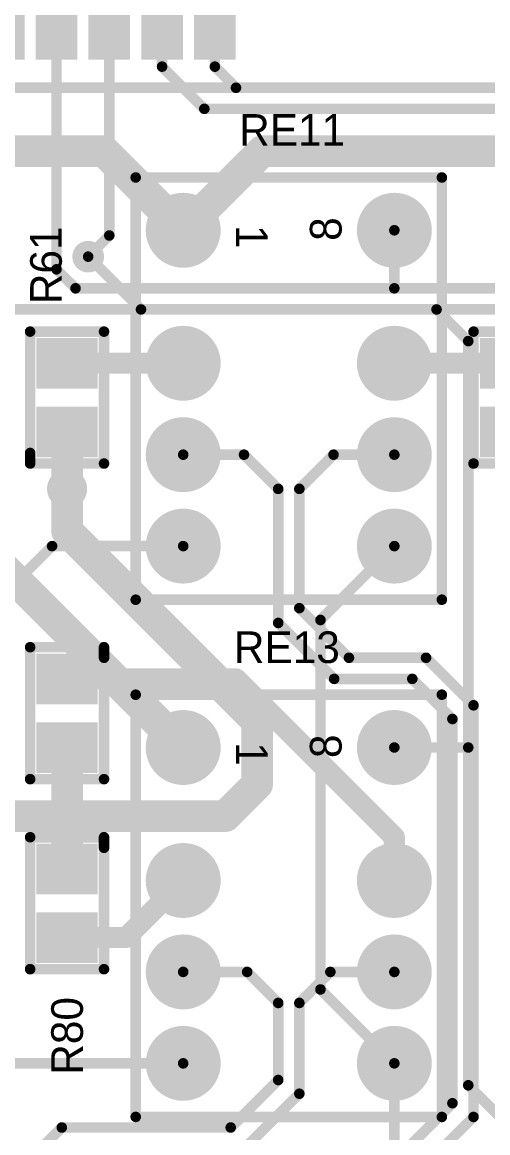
# Model space of a CAD drawing. Extents: x 1012 to 1122, y 1012 to 1122.
# Drawn here: x 1067.24 to 1078.45, y 1028.45 to 1055.17 of the extents above; entities that cross this region are included whole.
import ezdxf

# ---------------------------------------------------------------- set-up
doc = ezdxf.new("R2010")
doc.units = 0
doc.layers.get('0').update_dxf_attribs({"linetype": 'CONTINUOUS'})
for name, color, linetype in [('BOTTOMLAYER', 5, 'CONTINUOUS'), ('BOTTOMSOLDER', 6, 'CONTINUOUS'), ('MULTILAYER', 9, 'CONTINUOUS'), ('TOPLAYER', 1, 'CONTINUOUS'), ('TOPOVERLAY', 2, 'CONTINUOUS'), ('TOPPASTE', 8, 'CONTINUOUS'), ('TOPSOLDER', 216, 'CONTINUOUS')]:
    doc.layers.add(name, color=color, linetype=linetype)

# ---------------------------------------------------------------- blocks, each defined once
blk = doc.blocks.new('DSO18_8')
at = {"layer": 'TOPLAYER'}
for points in [[(0.3999992, 10.4000046), (-0.3999992, 10.4000046), (0.3999992, 7.6000102), (-0.3999992, 7.6000102)], [(1.6699992, 10.4000046), (0.8700007999999999, 10.4000046), (1.6699992, 7.6000102), (0.8700007999999999, 7.6000102)], [(2.9399992, 10.4000046), (2.1400008, 10.4000046), (2.9399992, 7.6000102), (2.1400008, 7.6000102)], [(4.209999199999999, 10.4000046), (3.4100008, 10.4000046), (4.209999199999999, 7.6000102), (3.4100008, 7.6000102)], [(5.4799992, 10.4000046), (4.680000799999999, 10.4000046), (5.4799992, 7.6000102), (4.680000799999999, 7.6000102)], [(6.7499992, 10.4000046), (5.9500008, 10.4000046), (6.7499992, 7.6000102), (5.9500008, 7.6000102)], [(8.019999199999999, 10.4000046), (7.220000799999999, 10.4000046), (8.019999199999999, 7.6000102), (7.220000799999999, 7.6000102)], [(9.289999199999999, 10.4000046), (8.490000799999999, 10.4000046), (9.289999199999999, 7.6000102), (8.490000799999999, 7.6000102)], [(10.5599992, 10.4000046), (9.7600008, 10.4000046), (10.5599992, 7.6000102), (9.7600008, 7.6000102)], [(-0.3999992, -1.3999972), (0.3999992, -1.3999972), (-0.3999992, 1.3999972), (0.3999992, 1.3999972)], [(0.8700007999999999, -1.3999972), (1.6699992, -1.3999972), (0.8700007999999999, 1.3999972), (1.6699992, 1.3999972)], [(2.1400008, -1.3999972), (2.9399992, -1.3999972), (2.1400008, 1.3999972), (2.9399992, 1.3999972)], [(3.4100008, -1.3999972), (4.209999199999999, -1.3999972), (3.4100008, 1.3999972), (4.209999199999999, 1.3999972)], [(4.680000799999999, -1.3999972), (5.4799992, -1.3999972), (4.680000799999999, 1.3999972), (5.4799992, 1.3999972)], [(5.9500008, -1.3999972), (6.7499992, -1.3999972), (5.9500008, 1.3999972), (6.7499992, 1.3999972)], [(7.220000799999999, -1.3999972), (8.019999199999999, -1.3999972), (7.220000799999999, 1.3999972), (8.019999199999999, 1.3999972)], [(8.490000799999999, -1.3999972), (9.289999199999999, -1.3999972), (8.490000799999999, 1.3999972), (9.289999199999999, 1.3999972)], [(9.7600008, -1.3999972), (10.5599992, -1.3999972), (9.7600008, 1.3999972), (10.5599992, 1.3999972)]]:
    blk.add_solid(points, dxfattribs=at)
at = {"layer": 'TOPOVERLAY', "const_width": 0.254}
for points in [[(11.43, 7.492999999999999), (-1.27, 7.492999999999999)], [(-1.27, 7.492999999999999), (-1.27, 1.524)], [(11.43, 7.492999999999999), (11.43, 1.524)], [(11.43, 1.524), (-1.27, 1.524)]]:
    blk.add_lwpolyline(points, dxfattribs=at)
at = {"layer": 'TOPOVERLAY'}
for points, const_width in [([(-1.3335, 7.492999999999999, 1), (-1.2065, 7.492999999999999, 1)], 0.127), ([(-1.3335, 7.492999999999999, 1), (-1.2065, 7.492999999999999, 1)], 0.127), ([(11.3665, 7.492999999999999, 1), (11.4935, 7.492999999999999, 1)], 0.127), ([(11.3665, 7.492999999999999, 1), (11.4935, 7.492999999999999, 1)], 0.127), ([(0.635, 2.54, 1), (-0.635, 2.54, 1)], 0.254), ([(-0.6985, 2.54, 1), (-0.5715, 2.54, 1)], 0.127), ([(0.5715, 2.54, 1), (0.6985, 2.54, 1)], 0.127), ([(-1.3335, 1.524, 1), (-1.2065, 1.524, 1)], 0.127), ([(-1.3335, 1.524, 1), (-1.2065, 1.524, 1)], 0.127), ([(11.3665, 1.524, 1), (11.4935, 1.524, 1)], 0.127), ([(11.3665, 1.524, 1), (11.4935, 1.524, 1)], 0.127)]:
    blk.add_lwpolyline(points, format="xyb", close=True, dxfattribs=dict(at, const_width=const_width))
at = {"layer": 'TOPPASTE'}
for points in [[(0.3999992, 10.4000046), (-0.3999992, 10.4000046), (0.3999992, 7.6000102), (-0.3999992, 7.6000102)], [(1.6699992, 10.4000046), (0.8700007999999999, 10.4000046), (1.6699992, 7.6000102), (0.8700007999999999, 7.6000102)], [(2.9399992, 10.4000046), (2.1400008, 10.4000046), (2.9399992, 7.6000102), (2.1400008, 7.6000102)], [(4.209999199999999, 10.4000046), (3.4100008, 10.4000046), (4.209999199999999, 7.6000102), (3.4100008, 7.6000102)], [(5.4799992, 10.4000046), (4.680000799999999, 10.4000046), (5.4799992, 7.6000102), (4.680000799999999, 7.6000102)], [(6.7499992, 10.4000046), (5.9500008, 10.4000046), (6.7499992, 7.6000102), (5.9500008, 7.6000102)], [(8.019999199999999, 10.4000046), (7.220000799999999, 10.4000046), (8.019999199999999, 7.6000102), (7.220000799999999, 7.6000102)], [(9.289999199999999, 10.4000046), (8.490000799999999, 10.4000046), (9.289999199999999, 7.6000102), (8.490000799999999, 7.6000102)], [(10.5599992, 10.4000046), (9.7600008, 10.4000046), (10.5599992, 7.6000102), (9.7600008, 7.6000102)], [(-0.3999992, -1.3999972), (0.3999992, -1.3999972), (-0.3999992, 1.3999972), (0.3999992, 1.3999972)], [(0.8700007999999999, -1.3999972), (1.6699992, -1.3999972), (0.8700007999999999, 1.3999972), (1.6699992, 1.3999972)], [(2.1400008, -1.3999972), (2.9399992, -1.3999972), (2.1400008, 1.3999972), (2.9399992, 1.3999972)], [(3.4100008, -1.3999972), (4.209999199999999, -1.3999972), (3.4100008, 1.3999972), (4.209999199999999, 1.3999972)], [(4.680000799999999, -1.3999972), (5.4799992, -1.3999972), (4.680000799999999, 1.3999972), (5.4799992, 1.3999972)], [(5.9500008, -1.3999972), (6.7499992, -1.3999972), (5.9500008, 1.3999972), (6.7499992, 1.3999972)], [(7.220000799999999, -1.3999972), (8.019999199999999, -1.3999972), (7.220000799999999, 1.3999972), (8.019999199999999, 1.3999972)], [(8.490000799999999, -1.3999972), (9.289999199999999, -1.3999972), (8.490000799999999, 1.3999972), (9.289999199999999, 1.3999972)], [(9.7600008, -1.3999972), (10.5599992, -1.3999972), (9.7600008, 1.3999972), (10.5599992, 1.3999972)]]:
    blk.add_solid(points, dxfattribs=at)
at = {"layer": 'TOPSOLDER'}
for points in [[(0.5015992, 10.5016046), (-0.5015992, 10.5016046), (0.5015992, 7.498410199999999), (-0.5015992, 7.498410199999999)], [(1.7715992, 10.5016046), (0.7684008, 10.5016046), (1.7715992, 7.498410199999999), (0.7684008, 7.498410199999999)], [(3.0415992, 10.5016046), (2.0384008, 10.5016046), (3.0415992, 7.498410199999999), (2.0384008, 7.498410199999999)], [(4.3115992, 10.5016046), (3.3084008, 10.5016046), (4.3115992, 7.498410199999999), (3.3084008, 7.498410199999999)], [(5.581599199999999, 10.5016046), (4.5784008, 10.5016046), (5.581599199999999, 7.498410199999999), (4.5784008, 7.498410199999999)], [(6.8515992, 10.5016046), (5.848400799999999, 10.5016046), (6.8515992, 7.498410199999999), (5.848400799999999, 7.498410199999999)], [(8.1215992, 10.5016046), (7.1184008, 10.5016046), (8.1215992, 7.498410199999999), (7.1184008, 7.498410199999999)], [(9.3915992, 10.5016046), (8.3884008, 10.5016046), (9.3915992, 7.498410199999999), (8.3884008, 7.498410199999999)], [(10.6615992, 10.5016046), (9.658400799999999, 10.5016046), (10.6615992, 7.498410199999999), (9.658400799999999, 7.498410199999999)], [(-0.5015992, -1.5015972), (0.5015992, -1.5015972), (-0.5015992, 1.5015972), (0.5015992, 1.5015972)], [(0.7684008, -1.5015972), (1.7715992, -1.5015972), (0.7684008, 1.5015972), (1.7715992, 1.5015972)], [(2.0384008, -1.5015972), (3.0415992, -1.5015972), (2.0384008, 1.5015972), (3.0415992, 1.5015972)], [(3.3084008, -1.5015972), (4.3115992, -1.5015972), (3.3084008, 1.5015972), (4.3115992, 1.5015972)], [(4.5784008, -1.5015972), (5.581599199999999, -1.5015972), (4.5784008, 1.5015972), (5.581599199999999, 1.5015972)], [(5.848400799999999, -1.5015972), (6.8515992, -1.5015972), (5.848400799999999, 1.5015972), (6.8515992, 1.5015972)], [(7.1184008, -1.5015972), (8.1215992, -1.5015972), (7.1184008, 1.5015972), (8.1215992, 1.5015972)], [(8.3884008, -1.5015972), (9.3915992, -1.5015972), (8.3884008, 1.5015972), (9.3915992, 1.5015972)], [(9.658400799999999, -1.5015972), (10.6615992, -1.5015972), (9.658400799999999, 1.5015972), (10.6615992, 1.5015972)]]:
    blk.add_solid(points, dxfattribs=at)
blk = doc.blocks.new('CC0603_186')
at = {"layer": 'TOPLAYER'}
for points in [[(-0.508, -0.635), (0.508, -0.635), (-0.508, 0.635), (0.508, 0.635)], [(1.143, -0.635), (2.159, -0.635), (1.143, 0.635), (2.159, 0.635)]]:
    blk.add_solid(points, dxfattribs=at)
at = {"layer": 'TOPOVERLAY', "const_width": 0.254}
for points in [[(-0.762, 0.8889999999999999), (-0.762, -0.8889999999999999)], [(-0.762, 0.8889999999999999), (-0.508, 0.8889999999999999)], [(-0.508, 0.8889999999999999), (2.413, 0.8889999999999999)], [(2.413, 0.8889999999999999), (2.413, -0.8889999999999999)], [(-0.762, -0.8889999999999999), (2.413, -0.8889999999999999)]]:
    blk.add_lwpolyline(points, dxfattribs=at)
at = {"layer": 'TOPOVERLAY', "const_width": 0.127}
for points in [[(-0.8254999999999999, 0.8889999999999999, 1), (-0.6985, 0.8889999999999999, 1)], [(-0.8254999999999999, 0.8889999999999999, 1), (-0.6985, 0.8889999999999999, 1)], [(-0.5715, 0.8889999999999999, 1), (-0.4445, 0.8889999999999999, 1)], [(-0.5715, 0.8889999999999999, 1), (-0.4445, 0.8889999999999999, 1)], [(2.3495, 0.8889999999999999, 1), (2.4765, 0.8889999999999999, 1)], [(2.3495, 0.8889999999999999, 1), (2.4765, 0.8889999999999999, 1)], [(-0.8254999999999999, -0.8889999999999999, 1), (-0.6985, -0.8889999999999999, 1)], [(-0.8254999999999999, -0.8889999999999999, 1), (-0.6985, -0.8889999999999999, 1)], [(2.3495, -0.8889999999999999, 1), (2.4765, -0.8889999999999999, 1)], [(2.3495, -0.8889999999999999, 1), (2.4765, -0.8889999999999999, 1)]]:
    blk.add_lwpolyline(points, format="xyb", close=True, dxfattribs=at)
at = {"layer": 'TOPPASTE'}
for points in [[(-0.508, -0.635), (0.508, -0.635), (-0.508, 0.635), (0.508, 0.635)], [(1.143, -0.635), (2.159, -0.635), (1.143, 0.635), (2.159, 0.635)]]:
    blk.add_solid(points, dxfattribs=at)
at = {"layer": 'TOPSOLDER'}
for points in [[(-0.6095999999999999, -0.7365999999999999), (0.6095999999999999, -0.7365999999999999), (-0.6095999999999999, 0.7365999999999999), (0.6095999999999999, 0.7365999999999999)], [(1.0414, -0.7365999999999999), (2.2606, -0.7365999999999999), (1.0414, 0.7365999999999999), (2.2606, 0.7365999999999999)]]:
    blk.add_solid(points, dxfattribs=at)
blk = doc.blocks.new('CC0603_187')
at = {"layer": 'TOPLAYER'}
for points in [[(-0.508, -0.635), (0.508, -0.635), (-0.508, 0.635), (0.508, 0.635)], [(1.143, -0.635), (2.159, -0.635), (1.143, 0.635), (2.159, 0.635)]]:
    blk.add_solid(points, dxfattribs=at)
at = {"layer": 'TOPOVERLAY', "const_width": 0.254}
for points in [[(-0.762, -0.8889999999999999), (-0.762, 0.8889999999999999)], [(-0.508, 0.8889999999999999), (-0.762, 0.8889999999999999)], [(2.413, 0.8889999999999999), (-0.508, 0.8889999999999999)], [(2.413, -0.8889999999999999), (2.413, 0.8889999999999999)], [(2.413, -0.8889999999999999), (-0.762, -0.8889999999999999)]]:
    blk.add_lwpolyline(points, dxfattribs=at)
at = {"layer": 'TOPOVERLAY', "const_width": 0.127}
for points in [[(-0.8254999999999999, 0.8889999999999999, 1), (-0.6985, 0.8889999999999999, 1)], [(-0.8254999999999999, 0.8889999999999999, 1), (-0.6985, 0.8889999999999999, 1)], [(-0.5715, 0.8889999999999999, 1), (-0.4445, 0.8889999999999999, 1)], [(-0.5715, 0.8889999999999999, 1), (-0.4445, 0.8889999999999999, 1)], [(2.3495, 0.8889999999999999, 1), (2.4765, 0.8889999999999999, 1)], [(2.3495, 0.8889999999999999, 1), (2.4765, 0.8889999999999999, 1)], [(-0.8254999999999999, -0.8889999999999999, 1), (-0.6985, -0.8889999999999999, 1)], [(-0.8254999999999999, -0.8889999999999999, 1), (-0.6985, -0.8889999999999999, 1)], [(2.3495, -0.8889999999999999, 1), (2.4765, -0.8889999999999999, 1)], [(2.3495, -0.8889999999999999, 1), (2.4765, -0.8889999999999999, 1)]]:
    blk.add_lwpolyline(points, format="xyb", close=True, dxfattribs=at)
at = {"layer": 'TOPPASTE'}
for points in [[(-0.508, -0.635), (0.508, -0.635), (-0.508, 0.635), (0.508, 0.635)], [(1.143, -0.635), (2.159, -0.635), (1.143, 0.635), (2.159, 0.635)]]:
    blk.add_solid(points, dxfattribs=at)
at = {"layer": 'TOPSOLDER'}
for points in [[(-0.6095999999999999, -0.7365999999999999), (0.6095999999999999, -0.7365999999999999), (-0.6095999999999999, 0.7365999999999999), (0.6095999999999999, 0.7365999999999999)], [(1.0414, -0.7365999999999999), (2.2606, -0.7365999999999999), (1.0414, 0.7365999999999999), (2.2606, 0.7365999999999999)]]:
    blk.add_solid(points, dxfattribs=at)
blk = doc.blocks.new('CC0603_205')
at = {"layer": 'TOPLAYER'}
for points in [[(-0.508, -0.635), (0.508, -0.635), (-0.508, 0.635), (0.508, 0.635)], [(1.143, -0.635), (2.159, -0.635), (1.143, 0.635), (2.159, 0.635)]]:
    blk.add_solid(points, dxfattribs=at)
at = {"layer": 'TOPOVERLAY', "const_width": 0.254}
for points in [[(-0.762, -0.8889999999999999), (-0.762, 0.8889999999999999)], [(-0.508, 0.8889999999999999), (-0.762, 0.8889999999999999)], [(2.413, 0.8889999999999999), (-0.508, 0.8889999999999999)], [(2.413, -0.8889999999999999), (2.413, 0.8889999999999999)], [(2.413, -0.8889999999999999), (-0.762, -0.8889999999999999)]]:
    blk.add_lwpolyline(points, dxfattribs=at)
at = {"layer": 'TOPOVERLAY', "const_width": 0.127}
for points in [[(-0.8254999999999999, 0.8889999999999999, 1), (-0.6985, 0.8889999999999999, 1)], [(-0.8254999999999999, 0.8889999999999999, 1), (-0.6985, 0.8889999999999999, 1)], [(-0.5715, 0.8889999999999999, 1), (-0.4445, 0.8889999999999999, 1)], [(-0.5715, 0.8889999999999999, 1), (-0.4445, 0.8889999999999999, 1)], [(2.3495, 0.8889999999999999, 1), (2.4765, 0.8889999999999999, 1)], [(2.3495, 0.8889999999999999, 1), (2.4765, 0.8889999999999999, 1)], [(-0.8254999999999999, -0.8889999999999999, 1), (-0.6985, -0.8889999999999999, 1)], [(-0.8254999999999999, -0.8889999999999999, 1), (-0.6985, -0.8889999999999999, 1)], [(2.3495, -0.8889999999999999, 1), (2.4765, -0.8889999999999999, 1)], [(2.3495, -0.8889999999999999, 1), (2.4765, -0.8889999999999999, 1)]]:
    blk.add_lwpolyline(points, format="xyb", close=True, dxfattribs=at)
at = {"layer": 'TOPPASTE'}
for points in [[(-0.508, -0.635), (0.508, -0.635), (-0.508, 0.635), (0.508, 0.635)], [(1.143, -0.635), (2.159, -0.635), (1.143, 0.635), (2.159, 0.635)]]:
    blk.add_solid(points, dxfattribs=at)
at = {"layer": 'TOPSOLDER'}
for points in [[(-0.6095999999999999, -0.7365999999999999), (0.6095999999999999, -0.7365999999999999), (-0.6095999999999999, 0.7365999999999999), (0.6095999999999999, 0.7365999999999999)], [(1.0414, -0.7365999999999999), (2.2606, -0.7365999999999999), (1.0414, 0.7365999999999999), (2.2606, 0.7365999999999999)]]:
    blk.add_solid(points, dxfattribs=at)
blk = doc.blocks.new('CC0603_206')
at = {"layer": 'TOPLAYER'}
for points in [[(-0.508, -0.635), (0.508, -0.635), (-0.508, 0.635), (0.508, 0.635)], [(1.143, -0.635), (2.159, -0.635), (1.143, 0.635), (2.159, 0.635)]]:
    blk.add_solid(points, dxfattribs=at)
at = {"layer": 'TOPOVERLAY', "const_width": 0.254}
for points in [[(-0.762, -0.8889999999999999), (-0.762, 0.8889999999999999)], [(-0.508, 0.8889999999999999), (-0.762, 0.8889999999999999)], [(2.413, 0.8889999999999999), (-0.508, 0.8889999999999999)], [(2.413, -0.8889999999999999), (2.413, 0.8889999999999999)], [(2.413, -0.8889999999999999), (-0.762, -0.8889999999999999)]]:
    blk.add_lwpolyline(points, dxfattribs=at)
at = {"layer": 'TOPOVERLAY', "const_width": 0.127}
for points in [[(-0.8254999999999999, 0.8889999999999999, 1), (-0.6985, 0.8889999999999999, 1)], [(-0.8254999999999999, 0.8889999999999999, 1), (-0.6985, 0.8889999999999999, 1)], [(-0.5715, 0.8889999999999999, 1), (-0.4445, 0.8889999999999999, 1)], [(-0.5715, 0.8889999999999999, 1), (-0.4445, 0.8889999999999999, 1)], [(2.3495, 0.8889999999999999, 1), (2.4765, 0.8889999999999999, 1)], [(2.3495, 0.8889999999999999, 1), (2.4765, 0.8889999999999999, 1)], [(-0.8254999999999999, -0.8889999999999999, 1), (-0.6985, -0.8889999999999999, 1)], [(-0.8254999999999999, -0.8889999999999999, 1), (-0.6985, -0.8889999999999999, 1)], [(2.3495, -0.8889999999999999, 1), (2.4765, -0.8889999999999999, 1)], [(2.3495, -0.8889999999999999, 1), (2.4765, -0.8889999999999999, 1)]]:
    blk.add_lwpolyline(points, format="xyb", close=True, dxfattribs=at)
at = {"layer": 'TOPPASTE'}
for points in [[(-0.508, -0.635), (0.508, -0.635), (-0.508, 0.635), (0.508, 0.635)], [(1.143, -0.635), (2.159, -0.635), (1.143, 0.635), (2.159, 0.635)]]:
    blk.add_solid(points, dxfattribs=at)
at = {"layer": 'TOPSOLDER'}
for points in [[(-0.6095999999999999, -0.7365999999999999), (0.6095999999999999, -0.7365999999999999), (-0.6095999999999999, 0.7365999999999999), (0.6095999999999999, 0.7365999999999999)], [(1.0414, -0.7365999999999999), (2.2606, -0.7365999999999999), (1.0414, 0.7365999999999999), (2.2606, 0.7365999999999999)]]:
    blk.add_solid(points, dxfattribs=at)
blk = doc.blocks.new('G6K_251')
at = {"layer": 'BOTTOMLAYER', "const_width": 0.7999984}
for points in [[(-0.3999992, 5.08, 1), (0.3999992, 5.08, 1)], [(2.7999944, 5.08, 1), (3.5999928, 5.08, 1)], [(4.999989999999999, 5.08, 1), (5.799988399999999, 5.08, 1)], [(7.1999856, 5.08, 1), (7.999984, 5.08, 1)], [(-0.3999992, 0, 1), (0.3999992, 0, 1)], [(2.7999944, 0, 1), (3.5999928, 0, 1)], [(4.999989999999999, 0, 1), (5.799988399999999, 0, 1)], [(7.1999856, 0, 1), (7.999984, 0, 1)]]:
    blk.add_lwpolyline(points, format="xyb", close=True, dxfattribs=at)
at = {"layer": 'BOTTOMSOLDER', "const_width": 0.9015983999999999}
for points in [[(-0.4507992, 5.08, 1), (0.4507992, 5.08, 1)], [(2.7491944, 5.08, 1), (3.6507928, 5.08, 1)], [(4.94919, 5.08, 1), (5.8507884, 5.08, 1)], [(7.1491856, 5.08, 1), (8.050784, 5.08, 1)], [(-0.4507992, 0, 1), (0.4507992, 0, 1)], [(2.7491944, 0, 1), (3.6507928, 0, 1)], [(4.94919, 0, 1), (5.8507884, 0, 1)], [(7.1491856, 0, 1), (8.050784, 0, 1)]]:
    blk.add_lwpolyline(points, format="xyb", close=True, dxfattribs=at)
at = {"layer": 'MULTILAYER', "const_width": 0.7999984}
for points in [[(-0.3999992, 5.08, 1), (0.3999992, 5.08, 1)], [(2.7999944, 5.08, 1), (3.5999928, 5.08, 1)], [(4.999989999999999, 5.08, 1), (5.799988399999999, 5.08, 1)], [(7.1999856, 5.08, 1), (7.999984, 5.08, 1)], [(-0.3999992, 0, 1), (0.3999992, 0, 1)], [(2.7999944, 0, 1), (3.5999928, 0, 1)], [(4.999989999999999, 0, 1), (5.799988399999999, 0, 1)], [(7.1999856, 0, 1), (7.999984, 0, 1)]]:
    blk.add_lwpolyline(points, format="xyb", close=True, dxfattribs=at)
at = {"layer": 'TOPLAYER', "const_width": 0.7999984}
for points in [[(-0.3999992, 5.08, 1), (0.3999992, 5.08, 1)], [(2.7999944, 5.08, 1), (3.5999928, 5.08, 1)], [(4.999989999999999, 5.08, 1), (5.799988399999999, 5.08, 1)], [(7.1999856, 5.08, 1), (7.999984, 5.08, 1)], [(-0.3999992, 0, 1), (0.3999992, 0, 1)], [(2.7999944, 0, 1), (3.5999928, 0, 1)], [(4.999989999999999, 0, 1), (5.799988399999999, 0, 1)], [(7.1999856, 0, 1), (7.999984, 0, 1)]]:
    blk.add_lwpolyline(points, format="xyb", close=True, dxfattribs=at)
at = {"layer": 'TOPOVERLAY', "const_width": 0.254}
for points in [[(8.889999999999999, 6.223), (-1.27, 6.223)], [(-1.27, -1.143), (-1.27, 6.223)], [(8.889999999999999, -1.143), (8.889999999999999, 6.223)], [(8.889999999999999, -1.143), (-1.27, -1.143)]]:
    blk.add_lwpolyline(points, dxfattribs=at)
at = {"layer": 'TOPOVERLAY', "const_width": 0.127}
for points in [[(-1.3335, 6.223, 1), (-1.2065, 6.223, 1)], [(-1.3335, 6.223, 1), (-1.2065, 6.223, 1)], [(8.8265, 6.223, 1), (8.9535, 6.223, 1)], [(8.8265, 6.223, 1), (8.9535, 6.223, 1)], [(-1.3335, -1.143, 1), (-1.2065, -1.143, 1)], [(-1.3335, -1.143, 1), (-1.2065, -1.143, 1)], [(8.8265, -1.143, 1), (8.9535, -1.143, 1)], [(8.8265, -1.143, 1), (8.9535, -1.143, 1)]]:
    blk.add_lwpolyline(points, format="xyb", close=True, dxfattribs=at)
at = {"layer": 'TOPSOLDER', "const_width": 0.9015983999999999}
for points in [[(-0.4507992, 5.08, 1), (0.4507992, 5.08, 1)], [(2.7491944, 5.08, 1), (3.6507928, 5.08, 1)], [(4.94919, 5.08, 1), (5.8507884, 5.08, 1)], [(7.1491856, 5.08, 1), (8.050784, 5.08, 1)], [(-0.4507992, 0, 1), (0.4507992, 0, 1)], [(2.7491944, 0, 1), (3.6507928, 0, 1)], [(4.94919, 0, 1), (5.8507884, 0, 1)], [(7.1491856, 0, 1), (8.050784, 0, 1)]]:
    blk.add_lwpolyline(points, format="xyb", close=True, dxfattribs=at)
at = {"layer": 'TOPOVERLAY'}
blk.add_text('8', height=0.762, rotation=-179.9999999999147, dxfattribs=at).set_placement((0.254, 3.81))
blk.add_text('1', height=0.762, dxfattribs=at).set_placement((-0.127, 1.27))
blk = doc.blocks.new('G6K_253')
at = {"layer": 'BOTTOMLAYER', "const_width": 0.7999984}
for points in [[(-0.3999992, 5.08, 1), (0.3999992, 5.08, 1)], [(2.7999944, 5.08, 1), (3.5999928, 5.08, 1)], [(4.999989999999999, 5.08, 1), (5.799988399999999, 5.08, 1)], [(7.1999856, 5.08, 1), (7.999984, 5.08, 1)], [(-0.3999992, 0, 1), (0.3999992, 0, 1)], [(2.7999944, 0, 1), (3.5999928, 0, 1)], [(4.999989999999999, 0, 1), (5.799988399999999, 0, 1)], [(7.1999856, 0, 1), (7.999984, 0, 1)]]:
    blk.add_lwpolyline(points, format="xyb", close=True, dxfattribs=at)
at = {"layer": 'BOTTOMSOLDER', "const_width": 0.9015983999999999}
for points in [[(-0.4507992, 5.08, 1), (0.4507992, 5.08, 1)], [(2.7491944, 5.08, 1), (3.6507928, 5.08, 1)], [(4.94919, 5.08, 1), (5.8507884, 5.08, 1)], [(7.1491856, 5.08, 1), (8.050784, 5.08, 1)], [(-0.4507992, 0, 1), (0.4507992, 0, 1)], [(2.7491944, 0, 1), (3.6507928, 0, 1)], [(4.94919, 0, 1), (5.8507884, 0, 1)], [(7.1491856, 0, 1), (8.050784, 0, 1)]]:
    blk.add_lwpolyline(points, format="xyb", close=True, dxfattribs=at)
at = {"layer": 'MULTILAYER', "const_width": 0.7999984}
for points in [[(-0.3999992, 5.08, 1), (0.3999992, 5.08, 1)], [(2.7999944, 5.08, 1), (3.5999928, 5.08, 1)], [(4.999989999999999, 5.08, 1), (5.799988399999999, 5.08, 1)], [(7.1999856, 5.08, 1), (7.999984, 5.08, 1)], [(-0.3999992, 0, 1), (0.3999992, 0, 1)], [(2.7999944, 0, 1), (3.5999928, 0, 1)], [(4.999989999999999, 0, 1), (5.799988399999999, 0, 1)], [(7.1999856, 0, 1), (7.999984, 0, 1)]]:
    blk.add_lwpolyline(points, format="xyb", close=True, dxfattribs=at)
at = {"layer": 'TOPLAYER', "const_width": 0.7999984}
for points in [[(-0.3999992, 5.08, 1), (0.3999992, 5.08, 1)], [(2.7999944, 5.08, 1), (3.5999928, 5.08, 1)], [(4.999989999999999, 5.08, 1), (5.799988399999999, 5.08, 1)], [(7.1999856, 5.08, 1), (7.999984, 5.08, 1)], [(-0.3999992, 0, 1), (0.3999992, 0, 1)], [(2.7999944, 0, 1), (3.5999928, 0, 1)], [(4.999989999999999, 0, 1), (5.799988399999999, 0, 1)], [(7.1999856, 0, 1), (7.999984, 0, 1)]]:
    blk.add_lwpolyline(points, format="xyb", close=True, dxfattribs=at)
at = {"layer": 'TOPOVERLAY', "const_width": 0.254}
for points in [[(8.889999999999999, 6.223), (-1.27, 6.223)], [(-1.27, -1.143), (-1.27, 6.223)], [(8.889999999999999, -1.143), (8.889999999999999, 6.223)], [(8.889999999999999, -1.143), (-1.27, -1.143)]]:
    blk.add_lwpolyline(points, dxfattribs=at)
at = {"layer": 'TOPOVERLAY', "const_width": 0.127}
for points in [[(-1.3335, 6.223, 1), (-1.2065, 6.223, 1)], [(-1.3335, 6.223, 1), (-1.2065, 6.223, 1)], [(8.8265, 6.223, 1), (8.9535, 6.223, 1)], [(8.8265, 6.223, 1), (8.9535, 6.223, 1)], [(-1.3335, -1.143, 1), (-1.2065, -1.143, 1)], [(-1.3335, -1.143, 1), (-1.2065, -1.143, 1)], [(8.8265, -1.143, 1), (8.9535, -1.143, 1)], [(8.8265, -1.143, 1), (8.9535, -1.143, 1)]]:
    blk.add_lwpolyline(points, format="xyb", close=True, dxfattribs=at)
at = {"layer": 'TOPSOLDER', "const_width": 0.9015983999999999}
for points in [[(-0.4507992, 5.08, 1), (0.4507992, 5.08, 1)], [(2.7491944, 5.08, 1), (3.6507928, 5.08, 1)], [(4.94919, 5.08, 1), (5.8507884, 5.08, 1)], [(7.1491856, 5.08, 1), (8.050784, 5.08, 1)], [(-0.4507992, 0, 1), (0.4507992, 0, 1)], [(2.7491944, 0, 1), (3.6507928, 0, 1)], [(4.94919, 0, 1), (5.8507884, 0, 1)], [(7.1491856, 0, 1), (8.050784, 0, 1)]]:
    blk.add_lwpolyline(points, format="xyb", close=True, dxfattribs=at)
at = {"layer": 'TOPOVERLAY'}
blk.add_text('8', height=0.762, rotation=-179.9999999999147, dxfattribs=at).set_placement((0.254, 3.81))
blk.add_text('1', height=0.762, dxfattribs=at).set_placement((-0.127, 1.27))

msp = doc.modelspace()

# ---------------------------------------------------------------- linework, layer by layer
at = {"layer": 'BOTTOMLAYER'}
for points, const_width in [([(1050.036, 1053.592), (1112.402398, 1053.592)], 0.254), ([(1059.307, 1052.068), (1069.213, 1052.068)], 0.762), ([(1069.213, 1052.068), (1071.118, 1050.163)], 0.762), ([(1068.832, 1049.528), (1070.102, 1048.258)], 0.254), ([(1070.102, 1048.258), (1077.214, 1048.258)], 0.254), ([(1077.214, 1048.258), (1077.976, 1047.496)], 0.254), ([(1077.976, 1029.589), (1077.976, 1047.496)], 0.254), ([(1068.324, 1042.924), (1068.324, 1043.94)], 0.762), ([(1068.324, 1042.924), (1072.896, 1038.352)], 0.762), ([(1074.42, 1040.7850152), (1076.198, 1042.5630152)], 0.254), ([(1066.8, 1042.035), (1071.118, 1037.717)], 0.762), ([(1074.42, 1031.8950152), (1074.42, 1040.7850152)], 0.254), ([(1072.896, 1036.828), (1072.896, 1038.352)], 0.762), ([(1076.198, 1037.717), (1077.976, 1037.717)], 0.254), ([(1072.134, 1036.066), (1072.896, 1036.828)], 0.762), ([(1065.276, 1036.066), (1072.134, 1036.066)], 0.762), ([(1074.42, 1031.8950152), (1076.198, 1030.1170152)], 0.254), ([(1076.198, 1028.192), (1076.198, 1030.1170152)], 0.254), ([(1077.976, 1029.589), (1078.865, 1028.7)], 0.254)]:
    msp.add_lwpolyline(points, dxfattribs=dict(at, const_width=const_width))
for points, const_width in [([(1069.0225, 1052.068, 1), (1069.4035, 1052.068, 1)], 0.381), ([(1069.0225, 1052.068, 1), (1069.4035, 1052.068, 1)], 0.381), ([(1070.9275, 1050.163, 1), (1071.3085, 1050.163, 1)], 0.381), ([(1068.6923, 1049.528, 1), (1068.9717, 1049.528, 1)], 0.2794), ([(1068.7685, 1049.528, 1), (1068.8955, 1049.528, 1)], 0.127), ([(1070.0385, 1048.258, 1), (1070.1655, 1048.258, 1)], 0.127), ([(1070.0385, 1048.258, 1), (1070.1655, 1048.258, 1)], 0.127), ([(1077.1505, 1048.258, 1), (1077.2775, 1048.258, 1)], 0.127), ([(1077.1505, 1048.258, 1), (1077.2775, 1048.258, 1)], 0.127), ([(1077.9125, 1047.496, 1), (1078.0395, 1047.496, 1)], 0.127), ([(1077.9125, 1047.496, 1), (1078.0395, 1047.496, 1)], 0.127), ([(1068.1335, 1043.94, 1), (1068.5145, 1043.94, 1)], 0.381), ([(1068.1335, 1043.94, 1), (1068.5145, 1043.94, 1)], 0.381), ([(1068.1335, 1042.924, 1), (1068.5145, 1042.924, 1)], 0.381), ([(1068.1335, 1042.924, 1), (1068.5145, 1042.924, 1)], 0.381), ([(1076.1345, 1042.5630152, 1), (1076.2615, 1042.5630152, 1)], 0.127), ([(1074.3565, 1040.7850152, 1), (1074.4835, 1040.7850152, 1)], 0.127), ([(1074.3565, 1040.7850152, 1), (1074.4835, 1040.7850152, 1)], 0.127), ([(1072.7055, 1038.352, 1), (1073.0865, 1038.352, 1)], 0.381), ([(1072.7055, 1038.352, 1), (1073.0865, 1038.352, 1)], 0.381), ([(1070.9275, 1037.717, 1), (1071.3085, 1037.717, 1)], 0.381), ([(1076.1345, 1037.717, 1), (1076.2615, 1037.717, 1)], 0.127), ([(1077.9125, 1037.717, 1), (1078.0395, 1037.717, 1)], 0.127), ([(1072.7055, 1036.828, 1), (1073.0865, 1036.828, 1)], 0.381), ([(1072.7055, 1036.828, 1), (1073.0865, 1036.828, 1)], 0.381), ([(1068.1335, 1036.066, 1), (1068.5145, 1036.066, 1)], 0.381), ([(1071.9435, 1036.066, 1), (1072.3245, 1036.066, 1)], 0.381), ([(1071.9435, 1036.066, 1), (1072.3245, 1036.066, 1)], 0.381), ([(1074.3565, 1031.8950152, 1), (1074.4835, 1031.8950152, 1)], 0.127), ([(1074.3565, 1031.8950152, 1), (1074.4835, 1031.8950152, 1)], 0.127), ([(1076.1345, 1030.1170152, 1), (1076.2615, 1030.1170152, 1)], 0.127), ([(1076.1345, 1030.1170152, 1), (1076.2615, 1030.1170152, 1)], 0.127), ([(1077.9125, 1029.589, 1), (1078.0395, 1029.589, 1)], 0.127), ([(1077.9125, 1029.589, 1), (1078.0395, 1029.589, 1)], 0.127)]:
    msp.add_lwpolyline(points, format="xyb", close=True, dxfattribs=dict(at, const_width=const_width))
at = {"layer": 'BOTTOMSOLDER'}
for points, const_width in [([(1068.6415, 1049.528, 1), (1069.0225, 1049.528, 1)], 0.381), ([(1068.0827, 1043.94, 1), (1068.5653, 1043.94, 1)], 0.4826), ([(1068.0827, 1036.066, 1), (1068.5653, 1036.066, 1)], 0.4826)]:
    msp.add_lwpolyline(points, format="xyb", close=True, dxfattribs=dict(at, const_width=const_width))
at = {"layer": 'MULTILAYER'}
for points, const_width in [([(1068.6923, 1049.528, 1), (1068.9717, 1049.528, 1)], 0.2794), ([(1068.1335, 1043.94, 1), (1068.5145, 1043.94, 1)], 0.381), ([(1068.1335, 1036.066, 1), (1068.5145, 1036.066, 1)], 0.381)]:
    msp.add_lwpolyline(points, format="xyb", close=True, dxfattribs=dict(at, const_width=const_width))
at = {"layer": 'TOPLAYER'}
for points, const_width in [([(1068.07, 1049.2232), (1068.07, 1055.7679926)], 0.254), ([(1069.34, 1050.036), (1069.34, 1055.7679926)], 0.254), ([(1070.61, 1054.1), (1070.61, 1055.7679926)], 0.254), ([(1071.88, 1054.1), (1071.88, 1055.7679926)], 0.254), ([(1070.61, 1054.1), (1071.626, 1053.084)], 0.254), ([(1071.88, 1054.1), (1072.388, 1053.592)], 0.254), ([(1072.388, 1053.592), (1100.0232, 1053.592)], 0.254), ([(1071.626, 1053.084), (1099.693, 1053.084)], 0.254), ([(1071.118, 1050.163), (1073.023, 1052.068)], 0.762), ([(1073.023, 1052.068), (1082.421, 1052.068)], 0.762), ([(1076.198, 1048.766), (1076.198, 1050.163)], 0.254), ([(1068.832, 1049.528), (1069.34, 1050.036)], 0.254), ([(1068.07, 1049.2232), (1068.5272, 1048.766)], 0.254), ([(1068.5272, 1048.766), (1088.009, 1048.766)], 0.254), ([(1040.7904, 1048.258), (1119.378, 1048.258)], 0.254), ([(1068.324, 1046.9626), (1071.1175936, 1046.9626)], 0.508), ([(1071.1175936, 1046.9626), (1071.118, 1046.9630064)], 0.508), ([(1076.198, 1046.9630064), (1078.9915936, 1046.9630064)], 0.508), ([(1068.324, 1043.94), (1068.324, 1045.3116)], 0.762), ([(1071.118, 1044.7630108), (1072.5809892, 1044.7630108)], 0.254), ([(1072.5809892, 1044.7630108), (1073.404, 1043.94)], 0.254), ([(1073.912, 1043.94), (1074.7350108, 1044.7630108)], 0.254), ([(1074.7350108, 1044.7630108), (1076.198, 1044.7630108)], 0.254), ([(1073.404, 1040.7142), (1073.404, 1043.94)], 0.254), ([(1073.912, 1041.0698), (1073.912, 1043.94)], 0.254), ([(1067.054, 1041.654), (1067.9630152, 1042.5630152)], 0.254), ([(1067.9630152, 1042.5630152), (1071.118, 1042.5630152)], 0.254), ([(1073.912, 1041.0698), (1075.1058, 1039.876)], 0.254), ([(1073.404, 1040.7142), (1074.7502, 1039.368)], 0.254), ([(1075.1058, 1039.876), (1076.96, 1039.876)], 0.254), ([(1076.96, 1039.876), (1078.103, 1038.733)], 0.254), ([(1068.324, 1039.368), (1072.388, 1039.368)], 0.508), ([(1072.388, 1039.368), (1076.198, 1035.558)], 0.508), ([(1074.7502, 1039.368), (1076.6298, 1039.368)], 0.254), ([(1076.6298, 1039.368), (1077.595, 1038.4028)], 0.254), ([(1078.103, 1028.827), (1078.103, 1038.733)], 0.254), ([(1077.595, 1029.1572), (1077.595, 1038.4028)], 0.254), ([(1068.324, 1034.796), (1068.324, 1037.717)], 0.762), ([(1076.198, 1034.5170064), (1076.198, 1035.558)], 0.508), ([(1069.7459936, 1033.145), (1071.118, 1034.5170064)], 0.508), ([(1068.324, 1033.145), (1069.7459936, 1033.145)], 0.508), ([(1071.118, 1032.3170108), (1072.6571892, 1032.3170108)], 0.254), ([(1072.6571892, 1032.3170108), (1073.404, 1031.5702)], 0.254), ([(1073.912, 1031.5702), (1074.6588108, 1032.3170108)], 0.254), ([(1074.6588108, 1032.3170108), (1076.198, 1032.3170108)], 0.254), ([(1073.404, 1029.716), (1073.404, 1031.5702)], 0.254), ([(1073.912, 1029.3858), (1073.912, 1031.5702)], 0.254), ([(1067.054, 1030.1170152), (1071.118, 1030.1170152)], 0.254), ([(1072.261, 1028.573), (1073.404, 1029.716)], 0.254), ([(1072.5912, 1028.065), (1073.912, 1029.3858)], 0.254), ([(1075.9948, 1027.557), (1077.595, 1029.1572)], 0.254), ([(1076.325, 1027.049), (1078.103, 1028.827)], 0.254), ([(1066.8, 1027.176), (1068.197, 1028.573)], 0.254), ([(1068.197, 1028.573), (1072.261, 1028.573)], 0.254)]:
    msp.add_lwpolyline(points, dxfattribs=dict(at, const_width=const_width))
for points, const_width in [([(1070.5465, 1054.1, 1), (1070.6735, 1054.1, 1)], 0.127), ([(1070.5465, 1054.1, 1), (1070.6735, 1054.1, 1)], 0.127), ([(1071.8165, 1054.1, 1), (1071.9435, 1054.1, 1)], 0.127), ([(1071.8165, 1054.1, 1), (1071.9435, 1054.1, 1)], 0.127), ([(1072.3245, 1053.592, 1), (1072.4515, 1053.592, 1)], 0.127), ([(1072.3245, 1053.592, 1), (1072.4515, 1053.592, 1)], 0.127), ([(1071.5625, 1053.084, 1), (1071.6895, 1053.084, 1)], 0.127), ([(1071.5625, 1053.084, 1), (1071.6895, 1053.084, 1)], 0.127), ([(1072.8325, 1052.068, 1), (1073.2135, 1052.068, 1)], 0.381), ([(1072.8325, 1052.068, 1), (1073.2135, 1052.068, 1)], 0.381), ([(1070.9275, 1050.163, 1), (1071.3085, 1050.163, 1)], 0.381), ([(1076.1345, 1050.163, 1), (1076.2615, 1050.163, 1)], 0.127), ([(1069.2765, 1050.036, 1), (1069.4035, 1050.036, 1)], 0.127), ([(1069.2765, 1050.036, 1), (1069.4035, 1050.036, 1)], 0.127), ([(1068.6923, 1049.528, 1), (1068.9717, 1049.528, 1)], 0.2794), ([(1068.7685, 1049.528, 1), (1068.8955, 1049.528, 1)], 0.127), ([(1068.0065, 1049.2232, 1), (1068.1335, 1049.2232, 1)], 0.127), ([(1068.0065, 1049.2232, 1), (1068.1335, 1049.2232, 1)], 0.127), ([(1068.4637, 1048.766, 1), (1068.5907, 1048.766, 1)], 0.127), ([(1068.4637, 1048.766, 1), (1068.5907, 1048.766, 1)], 0.127), ([(1076.1345, 1048.766, 1), (1076.2615, 1048.766, 1)], 0.127), ([(1068.197, 1046.9626, 1), (1068.451, 1046.9626, 1)], 0.254), ([(1070.9905936, 1046.9626, 1), (1071.2445936, 1046.9626, 1)], 0.254), ([(1070.9905936, 1046.9626, 1), (1071.2445936, 1046.9626, 1)], 0.254), ([(1070.991, 1046.9630064, 1), (1071.245, 1046.9630064, 1)], 0.254), ([(1076.071, 1046.9630064, 1), (1076.325, 1046.9630064, 1)], 0.254), ([(1068.1335, 1045.3116, 1), (1068.5145, 1045.3116, 1)], 0.381), ([(1071.0545, 1044.7630108, 1), (1071.1815, 1044.7630108, 1)], 0.127), ([(1072.5174892, 1044.7630108, 1), (1072.6444892, 1044.7630108, 1)], 0.127), ([(1072.5174892, 1044.7630108, 1), (1072.6444892, 1044.7630108, 1)], 0.127), ([(1074.6715108, 1044.7630108, 1), (1074.7985108, 1044.7630108, 1)], 0.127), ([(1074.6715108, 1044.7630108, 1), (1074.7985108, 1044.7630108, 1)], 0.127), ([(1076.1345, 1044.7630108, 1), (1076.2615, 1044.7630108, 1)], 0.127), ([(1068.1335, 1043.94, 1), (1068.5145, 1043.94, 1)], 0.381), ([(1068.1335, 1043.94, 1), (1068.5145, 1043.94, 1)], 0.381), ([(1073.3405, 1043.94, 1), (1073.4675, 1043.94, 1)], 0.127), ([(1073.3405, 1043.94, 1), (1073.4675, 1043.94, 1)], 0.127), ([(1073.8485, 1043.94, 1), (1073.9755, 1043.94, 1)], 0.127), ([(1073.8485, 1043.94, 1), (1073.9755, 1043.94, 1)], 0.127), ([(1067.8995152, 1042.5630152, 1), (1068.0265152, 1042.5630152, 1)], 0.127), ([(1067.8995152, 1042.5630152, 1), (1068.0265152, 1042.5630152, 1)], 0.127), ([(1071.0545, 1042.5630152, 1), (1071.1815, 1042.5630152, 1)], 0.127), ([(1073.8485, 1041.0698, 1), (1073.9755, 1041.0698, 1)], 0.127), ([(1073.8485, 1041.0698, 1), (1073.9755, 1041.0698, 1)], 0.127), ([(1073.3405, 1040.7142, 1), (1073.4675, 1040.7142, 1)], 0.127), ([(1073.3405, 1040.7142, 1), (1073.4675, 1040.7142, 1)], 0.127), ([(1075.0423, 1039.876, 1), (1075.1693, 1039.876, 1)], 0.127), ([(1075.0423, 1039.876, 1), (1075.1693, 1039.876, 1)], 0.127), ([(1076.8965, 1039.876, 1), (1077.0235, 1039.876, 1)], 0.127), ([(1076.8965, 1039.876, 1), (1077.0235, 1039.876, 1)], 0.127), ([(1068.197, 1039.368, 1), (1068.451, 1039.368, 1)], 0.254), ([(1072.261, 1039.368, 1), (1072.515, 1039.368, 1)], 0.254), ([(1072.261, 1039.368, 1), (1072.515, 1039.368, 1)], 0.254), ([(1074.6867, 1039.368, 1), (1074.8137, 1039.368, 1)], 0.127), ([(1074.6867, 1039.368, 1), (1074.8137, 1039.368, 1)], 0.127), ([(1076.5663, 1039.368, 1), (1076.6933, 1039.368, 1)], 0.127), ([(1076.5663, 1039.368, 1), (1076.6933, 1039.368, 1)], 0.127), ([(1078.0395, 1038.733, 1), (1078.1665, 1038.733, 1)], 0.127), ([(1078.0395, 1038.733, 1), (1078.1665, 1038.733, 1)], 0.127), ([(1077.5315, 1038.4028, 1), (1077.6585, 1038.4028, 1)], 0.127), ([(1077.5315, 1038.4028, 1), (1077.6585, 1038.4028, 1)], 0.127), ([(1068.1335, 1037.717, 1), (1068.5145, 1037.717, 1)], 0.381), ([(1068.1335, 1036.066, 1), (1068.5145, 1036.066, 1)], 0.381), ([(1076.071, 1035.558, 1), (1076.325, 1035.558, 1)], 0.254), ([(1076.071, 1035.558, 1), (1076.325, 1035.558, 1)], 0.254), ([(1068.1335, 1034.796, 1), (1068.5145, 1034.796, 1)], 0.381), ([(1070.991, 1034.5170064, 1), (1071.245, 1034.5170064, 1)], 0.254), ([(1076.071, 1034.5170064, 1), (1076.325, 1034.5170064, 1)], 0.254), ([(1068.197, 1033.145, 1), (1068.451, 1033.145, 1)], 0.254), ([(1069.6189936, 1033.145, 1), (1069.8729936, 1033.145, 1)], 0.254), ([(1069.6189936, 1033.145, 1), (1069.8729936, 1033.145, 1)], 0.254), ([(1071.0545, 1032.3170108, 1), (1071.1815, 1032.3170108, 1)], 0.127), ([(1072.5936892, 1032.3170108, 1), (1072.7206892, 1032.3170108, 1)], 0.127), ([(1072.5936892, 1032.3170108, 1), (1072.7206892, 1032.3170108, 1)], 0.127), ([(1074.5953108, 1032.3170108, 1), (1074.7223108, 1032.3170108, 1)], 0.127), ([(1074.5953108, 1032.3170108, 1), (1074.7223108, 1032.3170108, 1)], 0.127), ([(1076.1345, 1032.3170108, 1), (1076.2615, 1032.3170108, 1)], 0.127), ([(1073.3405, 1031.5702, 1), (1073.4675, 1031.5702, 1)], 0.127), ([(1073.3405, 1031.5702, 1), (1073.4675, 1031.5702, 1)], 0.127), ([(1073.8485, 1031.5702, 1), (1073.9755, 1031.5702, 1)], 0.127), ([(1073.8485, 1031.5702, 1), (1073.9755, 1031.5702, 1)], 0.127), ([(1071.0545, 1030.1170152, 1), (1071.1815, 1030.1170152, 1)], 0.127), ([(1073.3405, 1029.716, 1), (1073.4675, 1029.716, 1)], 0.127), ([(1073.3405, 1029.716, 1), (1073.4675, 1029.716, 1)], 0.127), ([(1073.8485, 1029.3858, 1), (1073.9755, 1029.3858, 1)], 0.127), ([(1073.8485, 1029.3858, 1), (1073.9755, 1029.3858, 1)], 0.127), ([(1077.5315, 1029.1572, 1), (1077.6585, 1029.1572, 1)], 0.127), ([(1077.5315, 1029.1572, 1), (1077.6585, 1029.1572, 1)], 0.127), ([(1078.0395, 1028.827, 1), (1078.1665, 1028.827, 1)], 0.127), ([(1078.0395, 1028.827, 1), (1078.1665, 1028.827, 1)], 0.127), ([(1068.1335, 1028.573, 1), (1068.2605, 1028.573, 1)], 0.127), ([(1068.1335, 1028.573, 1), (1068.2605, 1028.573, 1)], 0.127), ([(1072.1975, 1028.573, 1), (1072.3245, 1028.573, 1)], 0.127), ([(1072.1975, 1028.573, 1), (1072.3245, 1028.573, 1)], 0.127)]:
    msp.add_lwpolyline(points, format="xyb", close=True, dxfattribs=dict(at, const_width=const_width))
at = {"layer": 'TOPSOLDER'}
for points, const_width in [([(1068.6415, 1049.528, 1), (1069.0225, 1049.528, 1)], 0.381), ([(1068.0827, 1043.94, 1), (1068.5653, 1043.94, 1)], 0.4826), ([(1068.0827, 1036.066, 1), (1068.5653, 1036.066, 1)], 0.4826)]:
    msp.add_lwpolyline(points, format="xyb", close=True, dxfattribs=dict(at, const_width=const_width))

# ---------------------------------------------------------------- block references
for name, p, rotation in [('DSO18_8', (1071.88, 1064.768), 180), ('G6K_251', (1071.118, 1050.163), 270), ('CC0603_186', (1068.324, 1045.3116), 90), ('CC0603_187', (1078.992, 1046.9626), 270), ('CC0603_206', (1068.324, 1039.368), 270), ('G6K_253', (1071.118, 1037.717), 270), ('CC0603_205', (1068.324, 1034.796), 270)]:
    msp.add_blockref(name, p, dxfattribs=dict(rotation=rotation))

# ---------------------------------------------------------------- texts
at = {"layer": 'TOPOVERLAY'}
for s, p in [('RE11', (1072.4642, 1052.195)), ('RE13', (1072.3372, 1039.749))]:
    msp.add_text(s, height=0.762, dxfattribs=at).set_placement(p)
for s, p in [('R61', (1068.197, 1048.385)), ('R80', (1068.705, 1029.843))]:
    msp.add_text(s, height=0.762, rotation=89.99999999995735, dxfattribs=at).set_placement(p)

doc.saveas('drawing.dxf')
